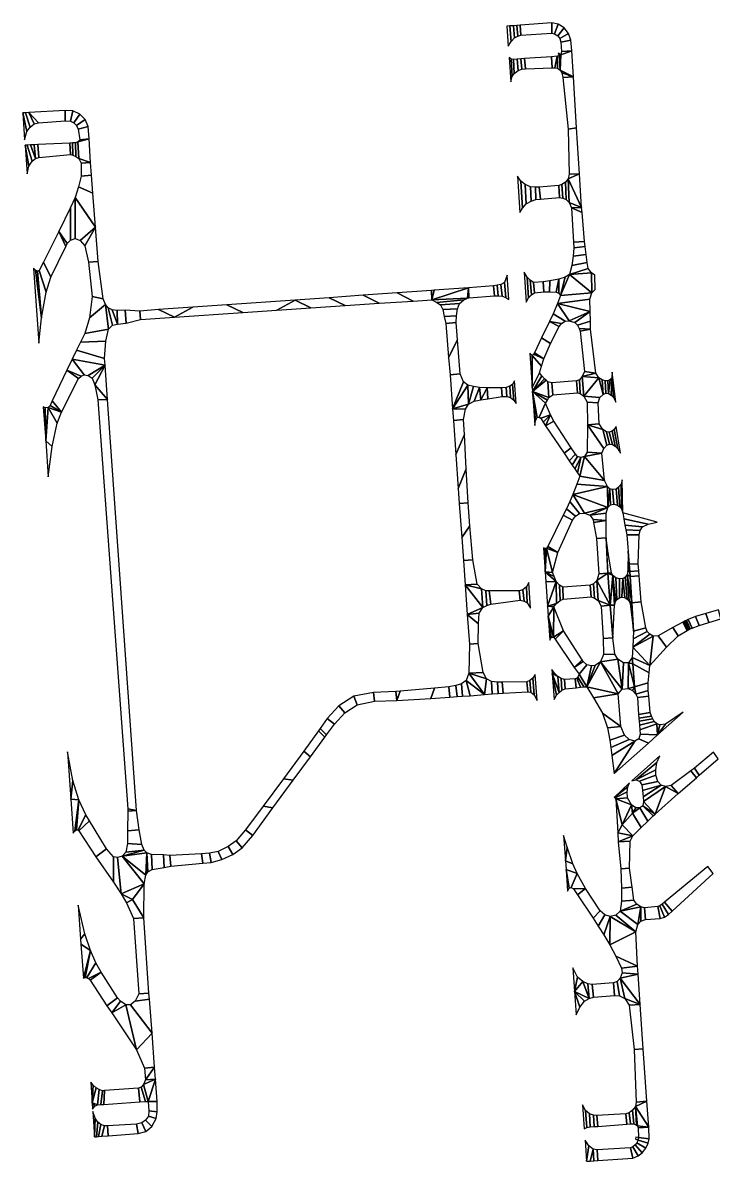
# Model space of a CAD drawing. Extents: x -9242 to 1728, y -9010 to 978.
# Drawn here: x -9242 to -3182, y -9010 to 978 of the extents above; entities that cross this region are included whole.
import ezdxf

# ---------------------------------------------------------------- set-up
doc = ezdxf.new("R2010")
doc.units = 0

msp = doc.modelspace()

# ---------------------------------------------------------------- linework, layer by layer
at = {"layer": 'mg_to_dxf', "color": 250}
for points in [[(-4967.75, 949.84), (-4992.91, 948.83), (-4980.5, 771.84), (-4956, 813.84)], [(-4935, 951.84), (-4967.75, 949.84), (-4956, 813.84), (-4927.38, 846.84)], [(-4905, 953.84), (-4935, 951.84), (-4927.38, 846.84), (-4897.63, 860.84)], [(-4897.63, 860.84), (-4871.63, 867.84), (-4876.63, 955.84), (-4905, 953.84)], [(-4876.63, 955.84), (-4871.63, 867.84), (-4598.75, 886.84), (-4597.75, 977.84)], [(-4542.5, 964.84), (-4597.75, 977.84), (-4598.75, 886.84), (-4573.75, 881.84)], [(-4573.75, 881.84), (-4546, 861.84), (-4490.5, 932.84), (-4542.5, 964.84)], [(-4451.5, 883.84), (-4490.5, 932.84), (-4546, 861.84), (-4529.13, 838.84)], [(-4529.13, 838.84), (-4518.88, 808.84), (-4432.38, 825.84), (-4451.5, 883.84)], [(-4423.63, 732.84), (-4432.38, 825.84), (-4518.88, 808.84), (-4514.13, 726.84)], [(-4532.88, 686.84), (-4519.25, 697.84), (-4542.88, 710.84)], [(-4423.63, 732.84), (-4519.25, 697.84), (-4526.13, 562.84), (-4409, 503.84)], [(-4423.63, 732.84), (-4514.13, 726.84), (-4519.25, 697.84)], [(-4947.63, 506.84), (-4956, 658.84), (-4973.63, 673.84), (-4958.5, 458.84)], [(-4929.63, 531.84), (-4935.63, 656.84), (-4956, 658.84), (-4947.63, 506.84)], [(-4894.25, 558.84), (-4901.63, 658.84), (-4935.63, 656.84), (-4929.63, 531.84)], [(-4901.63, 658.84), (-4894.25, 558.84), (-4862.75, 569.84), (-4870.63, 660.84)], [(-4870.63, 660.84), (-4862.75, 569.84), (-4830.38, 573.84), (-4837.25, 663.84)], [(-4830.38, 573.84), (-4594.5, 583.84), (-4600.88, 679.84), (-4837.25, 663.84)], [(-4552.25, 684.84), (-4600.88, 679.84), (-4594.5, 583.84), (-4572.38, 583.84)], [(-4572.38, 583.84), (-4549, 579.84), (-4552.25, 684.84)], [(-4549, 579.84), (-4526.13, 562.84), (-4532.88, 686.84), (-4552.25, 684.84)], [(-4519.25, 697.84), (-4532.88, 686.84), (-4526.13, 562.84)], [(-4511.5, 539.84), (-4409, 503.84), (-4526.13, 562.84)], [(-4502.25, 497.84), (-4409, 503.84), (-4511.5, 539.84)], [(-4409, 503.84), (-4502.25, 497.84), (-4456.5, 45.84), (-4381.75, 55.84)], [(-9187.92, 190.98), (-9105.2, 98.95), (-8869.54, 116.76), (-8869.59, 207.92)], [(-8869.59, 207.92), (-8869.54, 116.76), (-8824.29, 114.77), (-8802.41, 203.82)], [(-8824.29, 114.77), (-8794.17, 100.79), (-8741.59, 175.76), (-8802.41, 203.82)], [(-9176.84, 61.91), (-9218.05, 188.95), (-9241.93, 187.94), (-9206.35, 23.88)], [(-9206.35, 23.88), (-9241.93, 187.94), (-9225.37, -50.17)], [(-9141.95, 89.94), (-9187.92, 190.98), (-9218.05, 188.95), (-9176.84, 61.91)], [(-9187.92, 190.98), (-9141.95, 89.94), (-9105.2, 98.95)], [(-8694.22, 127.78), (-8741.59, 175.76), (-8794.17, 100.79), (-8769.68, 75.78)], [(-8769.68, 75.78), (-8755.94, 44.79), (-8667.1, 66.79), (-8694.22, 127.78)], [(-8755.94, 44.79), (-8741.64, -48.17), (-8660.3, -41.18), (-8667.1, 66.79)], [(-4445.88, -351.16), (-4354.75, -346.16), (-4381.75, 55.84), (-4456.5, 45.84)], [(-9160.35, -236.28), (-9203.63, -95.18), (-9222.12, -96.17), (-9187.92, -280.23)], [(-9222.12, -96.17), (-9204.53, -346.25), (-9187.92, -280.23)], [(-9203.63, -95.18), (-9160.35, -236.28), (-9130.77, -213.34), (-9174.27, -94.22)], [(-9174.27, -94.22), (-9130.77, -213.34), (-9142.79, -92.25)], [(-9142.79, -92.25), (-9130.77, -213.34), (-9101.67, -205.37), (-9109.54, -91.26)], [(-8823.77, -178.12), (-8829.35, -77.16), (-9109.54, -91.26), (-9101.67, -205.37)], [(-8805.72, -76.15), (-8829.35, -77.16), (-8823.77, -178.12), (-8802.65, -183.13)], [(-8777.73, -76.15), (-8805.72, -76.15), (-8802.65, -183.13), (-8776.02, -194.13)], [(-8776.02, -194.13), (-8751.24, -214.09), (-8757.12, -67.15), (-8777.73, -76.15)], [(-8751.24, -214.09), (-8646.78, -248.96), (-8660.3, -41.18), (-8757.12, -67.15)], [(-8741.64, -48.17), (-8757.12, -67.15), (-8660.3, -41.18)], [(-8751.24, -214.09), (-8728.05, -254.02), (-8646.78, -248.96)], [(-8728.05, -254.02), (-8727.89, -367.01), (-8638.27, -360.05), (-8646.78, -248.96)], [(-8626.27, -517.11), (-8638.27, -360.05), (-8727.89, -367.01), (-8751.34, -461.04)], [(-4870, -411.16), (-4900.5, -369.16), (-4878.13, -688.16), (-4856.38, -648.16)], [(-4456.5, -392.16), (-4479.13, -419.16), (-4471.63, -572.16), (-4445.63, -598.16)], [(-4456.5, -392.16), (-4456.5, -392.16), (-4336.75, -642.16), (-4354.75, -346.16)], [(-4445.88, -351.16), (-4456.5, -392.16), (-4354.75, -346.16)], [(-4445.63, -598.16), (-4445.63, -598.16), (-4336.75, -642.16), (-4456.5, -392.16)], [(-8626.27, -517.11), (-8751.34, -461.04), (-8783.02, -555.08), (-8603.26, -816.2)], [(-4856.38, -648.16), (-4824.5, -611.16), (-4832.5, -440.16), (-4870, -411.16)], [(-4832.5, -440.16), (-4824.5, -611.16), (-4780.13, -586.16), (-4784.88, -461.16)], [(-4784.88, -461.16), (-4780.13, -586.16), (-4737.75, -573.16), (-4742.13, -465.16)], [(-4709.75, -464.16), (-4742.13, -465.16), (-4737.75, -573.16), (-4699.25, -569.16)], [(-4699.25, -569.16), (-4532.13, -556.16), (-4536.75, -449.16), (-4709.75, -464.16)], [(-4509.25, -440.16), (-4536.75, -449.16), (-4532.13, -556.16), (-4500.88, -561.16)], [(-4479.13, -419.16), (-4509.25, -440.16), (-4500.88, -561.16), (-4471.63, -572.16)], [(-8783.02, -555.08), (-8823.23, -644.16), (-8823.72, -928.15), (-8783.41, -916.18)], [(-8737.72, -931.2), (-8603.26, -816.2), (-8783.02, -555.08), (-8783.41, -916.18)], [(-4445.63, -598.16), (-4445.63, -598.16), (-4426.63, -647.16), (-4336.75, -642.16)], [(-8823.23, -644.16), (-8926.67, -852.08), (-8850.9, -959.12), (-8823.72, -928.15)], [(-4336.75, -642.16), (-4426.63, -647.16), (-4332.88, -686.16)], [(-4332.88, -686.16), (-4426.63, -647.16), (-4407.72, -946.16), (-4310.38, -941.16)], [(-8864.09, -986.12), (-8926.67, -852.08), (-9059.21, -1121.23), (-8995.87, -1255.2)], [(-8926.67, -852.08), (-8864.09, -986.12), (-8850.9, -959.12)], [(-8737.72, -931.2), (-8697.4, -979.21), (-8603.26, -816.2)], [(-8697.4, -979.21), (-8666.41, -1121.16), (-8580.15, -1115.17), (-8603.26, -816.2)], [(-4297.13, -1056.16), (-4306.5, -985.16), (-4404.5, -997.16), (-4411.25, -1069.16)], [(-4404.5, -997.16), (-4306.5, -985.16), (-4310.38, -941.16), (-4407.72, -946.16)], [(-4297.13, -1056.16), (-4411.25, -1069.16), (-4424.13, -1152.16), (-4288, -1124.16)], [(-9130.35, -1193.2), (-9146.25, -1175.2), (-9100.23, -1833.1), (-9077.32, -1610.01)], [(-9130.35, -1193.2), (-9077.32, -1610.01), (-9112.62, -1201.2)], [(-9077.32, -1610.01), (-9036.08, -1386.13), (-9096.53, -1196.21), (-9112.62, -1201.2)], [(-9036.08, -1386.13), (-8995.87, -1255.2), (-9059.21, -1121.23), (-9096.53, -1196.21)], [(-8632.56, -1423.13), (-8536.94, -1445.18), (-8580.15, -1115.17), (-8666.41, -1121.16)], [(-4280.88, -1177.16), (-4288, -1124.16), (-4424.13, -1152.16), (-4443.38, -1231.16)], [(-4443.38, -1231.16), (-4250.63, -1217.16), (-4280.88, -1177.16)], [(-5013.77, -1300.2), (-5001, -1431.17), (-4975, -1450.16), (-4990, -1236.17)], [(-4823, -1473.16), (-4803.12, -1436.16), (-4813.87, -1254.16), (-4841.5, -1209.16)], [(-4787.5, -1280.17), (-4813.87, -1254.16), (-4803.12, -1436.16), (-4778.25, -1410.17)], [(-4778.25, -1410.17), (-4751.99, -1390.17), (-4759.24, -1300.17), (-4787.5, -1280.17)], [(-4669.74, -1382.17), (-4674.99, -1294.17), (-4759.24, -1300.17), (-4751.99, -1390.17)], [(-4620.36, -1383.17), (-4614.74, -1285.18), (-4674.99, -1294.17), (-4669.74, -1382.17)], [(-4560.12, -1385.17), (-4536.61, -1272.17), (-4614.74, -1285.18), (-4620.36, -1383.17)], [(-4535.88, -1394.16), (-4536.61, -1272.17), (-4560.12, -1385.17)], [(-4480.75, -1255.16), (-4536.61, -1272.17), (-4535.88, -1394.16), (-4521.5, -1415.66)], [(-4521.5, -1415.66), (-4521.5, -1415.66), (-4443.38, -1231.16), (-4480.75, -1255.16)], [(-4247.5, -1391.16), (-4247.5, -1391.16), (-4443.38, -1231.16), (-4521.5, -1415.66)], [(-4247.5, -1391.16), (-4247.5, -1391.16), (-4250.63, -1217.16), (-4443.38, -1231.16)], [(-4250.63, -1217.16), (-4247.5, -1391.16), (-4218.25, -1363.16), (-4221.88, -1235.16)], [(-5954.56, -1391.8), (-6253.87, -1412.12), (-6113.76, -1483.2), (-5814.57, -1463.23)], [(-5814.57, -1463.23), (-5650.8, -1452.1), (-5655.71, -1370.4), (-5954.56, -1391.8)], [(-5655.71, -1370.4), (-5650.8, -1452.1), (-5629.85, -1368.42)], [(-5650.8, -1452.1), (-5650.8, -1452.1), (-5330.61, -1346.25), (-5629.85, -1368.42)], [(-5338.88, -1439.18), (-5338.88, -1439.18), (-5330.61, -1346.25), (-5650.8, -1452.1)], [(-5338.88, -1439.18), (-5338.88, -1439.18), (-5326.26, -1435.18), (-5330.61, -1346.25)], [(-5102.27, -1419.17), (-5109.89, -1329.18), (-5330.61, -1346.25), (-5326.26, -1435.18)], [(-5102.27, -1419.17), (-5068.25, -1419.17), (-5079.14, -1324.19), (-5109.89, -1329.18)], [(-5068.25, -1419.17), (-5034.01, -1422.17), (-5046.02, -1318.2), (-5079.14, -1324.19)], [(-5046.02, -1318.2), (-5034.01, -1422.17), (-5001, -1431.17), (-5013.77, -1300.2)], [(-4265.13, -1446.16), (-4247.5, -1391.16), (-4521.5, -1415.66), (-4547.75, -1486.16)], [(-8656.05, -1612.11), (-8697.54, -1748.25), (-8490.37, -1710.28), (-8516.79, -1493.19)], [(-8516.79, -1493.19), (-8536.94, -1445.18), (-8632.56, -1423.13), (-8656.05, -1612.11)], [(-8493.18, -1524.21), (-8516.79, -1493.19), (-8490.37, -1710.28), (-8454.28, -1676.22)], [(-7310.48, -1563.88), (-7450.28, -1497.17), (-7749.41, -1518.31), (-7909.15, -1605.19)], [(-7450.28, -1497.17), (-7310.48, -1563.88), (-7011.53, -1544.04), (-6852.1, -1455.15)], [(-7011.53, -1544.04), (-6712.27, -1524.16), (-6852.1, -1455.15)], [(-6553.06, -1434.12), (-6852.1, -1455.15), (-6712.27, -1524.16), (-6413.14, -1504.03)], [(-6413.14, -1504.03), (-6113.76, -1483.2), (-6253.87, -1412.12), (-6553.06, -1434.12)], [(-5650.8, -1452.1), (-5607.07, -1477.06), (-5369.87, -1454.19), (-5338.88, -1439.18)], [(-5408.49, -1486.18), (-5369.87, -1454.19), (-5607.07, -1477.06), (-5575.85, -1497)], [(-5575.85, -1497), (-5554.99, -1539.05), (-5425.47, -1532.16), (-5408.49, -1486.18)], [(-4547.75, -1486.16), (-4585.63, -1576.16), (-4481.5, -1640.16), (-4446, -1636.16)], [(-4547.75, -1486.16), (-4547.75, -1486.16), (-4262.13, -1554.16), (-4265.13, -1446.16)], [(-4446, -1636.16), (-4446, -1636.16), (-4262.13, -1554.16), (-4547.75, -1486.16)], [(-8457.6, -1540.25), (-8493.18, -1524.21), (-8454.28, -1676.22), (-8411.85, -1666.33)], [(-8414.71, -1545.32), (-8457.6, -1540.25), (-8411.85, -1666.33)], [(-8411.85, -1666.33), (-8335.52, -1656.4), (-8342.77, -1544.51), (-8414.71, -1545.32)], [(-8213.12, -1551.14), (-8342.77, -1544.51), (-8335.52, -1656.4), (-8208.21, -1625.05)], [(-8049.31, -1539.02), (-8213.12, -1551.14), (-8208.21, -1625.05), (-7909.15, -1605.19)], [(-7749.41, -1518.31), (-8049.31, -1539.02), (-7909.15, -1605.19)], [(-5435.97, -1593.2), (-5425.47, -1532.16), (-5554.99, -1539.05), (-5541.96, -1598.15)], [(-5528.29, -1661.16), (-5438.6, -1653.19), (-5435.97, -1593.2), (-5541.96, -1598.15)], [(-4514.63, -1659.16), (-4481.5, -1640.16), (-4585.63, -1576.16), (-4618.63, -1643.16)], [(-4446, -1636.16), (-4446, -1636.16), (-4396.5, -1651.16), (-4262.13, -1554.16)], [(-4260.13, -1639.16), (-4262.13, -1554.16), (-4396.5, -1651.16), (-4372.25, -1675.16)], [(-5528.29, -1661.16), (-5504.25, -1960.17), (-5426.47, -1804.2), (-5438.6, -1653.19)], [(-4688.5, -1786.16), (-4611.5, -1835.16), (-4535.25, -1687.16), (-4618.63, -1643.16)], [(-4514.63, -1659.16), (-4618.63, -1643.16), (-4535.25, -1687.16)], [(-4372.25, -1675.16), (-4357.5, -1703.16), (-4258.25, -1709.16), (-4260.13, -1639.16)], [(-8512.06, -1814.28), (-8490.37, -1710.28), (-8697.54, -1748.25), (-8735.33, -1825.34)], [(-4688.5, -1786.16), (-4751.88, -1919.16), (-4668.38, -1970.16), (-4611.5, -1835.16)], [(-4350.5, -1727.16), (-4258.25, -1709.16), (-4357.5, -1703.16)], [(-4258.25, -1709.16), (-4350.5, -1727.16), (-4310.75, -2081.16), (-4212.75, -2097.16)], [(-8520.05, -2027.04), (-8524.08, -1969.06), (-8769.92, -1895.37), (-8808.51, -1973.35)], [(-8735.33, -1825.34), (-8769.92, -1895.37), (-8524.08, -1969.06), (-8512.06, -1814.28)], [(-5504.25, -1960.17), (-5492.12, -2110.16), (-5402.37, -2103.18), (-5426.47, -1804.2)], [(-8808.51, -1973.35), (-8856.34, -2069.29), (-8728.24, -2123.1), (-8702.13, -2112.08)], [(-8702.13, -2112.08), (-8667.53, -2116.07), (-8520.05, -2027.04), (-8808.51, -1973.35)], [(-4770.88, -1941.16), (-4791.5, -1922.16), (-4770.48, -2221.16)], [(-4668.38, -1970.16), (-4758, -1930.16), (-4770.88, -1941.16), (-4690.13, -2035.16)], [(-4770.48, -2221.16), (-4706.63, -2093.16), (-4690.13, -2035.16), (-4770.88, -1941.16)], [(-4751.88, -1919.16), (-4758, -1930.16), (-4668.38, -1970.16)], [(-8856.34, -2069.29), (-8984.01, -2340.19), (-8900.54, -2437.03), (-8754.1, -2142.11)], [(-8754.1, -2142.11), (-8728.24, -2123.1), (-8856.34, -2069.29)], [(-8520.05, -2027.04), (-8667.53, -2116.07), (-8633.28, -2141.06)], [(-8633.28, -2141.06), (-8609.81, -2200.08), (-8520.05, -2027.04)], [(-8609.81, -2200.08), (-8499.2, -2326.11), (-8520.05, -2027.04)], [(-4685.38, -2119.16), (-4706.63, -2093.16), (-4770.48, -2221.16), (-4767.9, -2258.16)], [(-4310.75, -2081.16), (-4331.88, -2125.16), (-4212.75, -2097.16)], [(-4212.75, -2097.16), (-4331.88, -2125.16), (-4184.63, -2136.16)], [(-4072.63, -2137.16), (-4056.13, -2309.16), (-4036.88, -2351.16), (-4069.38, -2087.16)], [(-5372.62, -2171.16), (-5402.37, -2103.18), (-5492.12, -2110.16), (-5470.12, -2409.17)], [(-5336.99, -2202.14), (-5336.99, -2202.14), (-5372.62, -2171.16), (-5470.12, -2409.17)], [(-4961.63, -2311.16), (-4933.13, -2334.16), (-4942.38, -2195.16), (-4966.63, -2211.16)], [(-4942.38, -2195.16), (-4933.13, -2334.16), (-4911, -2362.16), (-4925, -2163.16)], [(-4663, -2147.16), (-4685.38, -2119.16), (-4767.9, -2258.16)], [(-4648.25, -2158.16), (-4663, -2147.16), (-4767.9, -2258.16)], [(-4767.9, -2258.16), (-4623.5, -2311.16), (-4632.38, -2171.16), (-4648.25, -2158.16)], [(-4589.13, -2286.16), (-4598, -2180.16), (-4632.38, -2171.16), (-4623.5, -2311.16)], [(-4589.13, -2286.16), (-4374.5, -2268.16), (-4381.63, -2164.16), (-4598, -2180.16)], [(-4374.5, -2268.16), (-4349.13, -2275.16), (-4356.75, -2154.16), (-4381.63, -2164.16)], [(-4318.63, -2299.16), (-4331.88, -2125.16), (-4356.75, -2154.16), (-4349.13, -2275.16)], [(-4331.88, -2125.16), (-4318.63, -2299.16), (-4184.63, -2136.16)], [(-4175.75, -2310.16), (-4149.25, -2283.16), (-4184.63, -2136.16), (-4318.63, -2299.16)], [(-4155.25, -2156.16), (-4184.63, -2136.16), (-4149.25, -2283.16)], [(-4149.25, -2283.16), (-4124.5, -2271.16), (-4131.38, -2163.16), (-4155.25, -2156.16)], [(-4107.38, -2162.16), (-4131.38, -2163.16), (-4124.5, -2271.16), (-4100.63, -2275.16)], [(-4100.63, -2275.16), (-4086.88, -2153.16), (-4107.38, -2162.16)], [(-4086.88, -2153.16), (-4100.63, -2275.16), (-4077.13, -2288.16), (-4072.63, -2137.16)], [(-4077.13, -2288.16), (-4056.13, -2309.16), (-4072.63, -2137.16)], [(-8609.81, -2200.08), (-8581.86, -2329.11), (-8499.2, -2326.11)], [(-5336.99, -2202.14), (-5336.99, -2202.14), (-5470.12, -2409.17), (-5329.26, -2368.12)], [(-5329.26, -2368.12), (-5287.12, -2214.14), (-5336.99, -2202.14)], [(-5329.26, -2368.12), (-5280.63, -2342.13), (-5232.13, -2221.14), (-5287.12, -2214.14)], [(-5232.13, -2221.14), (-5280.63, -2342.13), (-5221.5, -2330.14)], [(-5221.5, -2330.14), (-5166.88, -2225.15), (-5232.13, -2221.14)], [(-5166.88, -2225.15), (-5221.5, -2330.14), (-5159.88, -2320.15)], [(-5166.88, -2225.15), (-5159.88, -2320.15), (-5035.25, -2301.16), (-5039.38, -2224.16)], [(-5035.25, -2301.16), (-4994, -2301.16), (-4999.75, -2221.16), (-5039.38, -2224.16)], [(-4999.75, -2221.16), (-4994, -2301.16), (-4961.63, -2311.16), (-4966.63, -2211.16)], [(-4728.5, -2484.16), (-4710.13, -2481.16), (-4654.13, -2359.16), (-4767.9, -2258.16)], [(-4767.9, -2258.16), (-4747, -2556.16), (-4741.25, -2510.16)], [(-4767.9, -2258.16), (-4637.38, -2333.16), (-4623.5, -2311.16)], [(-4767.9, -2258.16), (-4654.13, -2359.16), (-4637.38, -2333.16)], [(-4741.25, -2510.16), (-4728.5, -2484.16), (-4767.9, -2258.16)], [(-9044.48, -2399.18), (-9061.45, -2392.2), (-9040.34, -2691.15)], [(-8900.54, -2437.03), (-9002.29, -2379.17), (-9020.4, -2398.17)], [(-9002.29, -2379.17), (-8900.54, -2437.03), (-8984.01, -2340.19)], [(-8499.2, -2326.11), (-8581.86, -2329.11), (-8321.05, -5918.19), (-8244.04, -5934.2)], [(-5329.26, -2368.12), (-5329.26, -2368.12), (-5470.12, -2409.17), (-5356.5, -2412.17)], [(-4609.5, -2463.16), (-4654.13, -2359.16), (-4710.13, -2481.16), (-4693.75, -2492.16)], [(-4192.75, -2356.16), (-4175.75, -2310.16), (-4318.63, -2299.16), (-4288.88, -2350.16)], [(-4288.88, -2350.16), (-4284, -2548.16), (-4183, -2541.16), (-4192.75, -2356.16)], [(-9040.34, -2691.15), (-9020.4, -2398.17), (-9044.48, -2399.18)], [(-9020.4, -2398.17), (-9040.34, -2691.15), (-8984.62, -2740.16), (-8938.58, -2535.04)], [(-8938.58, -2535.04), (-8900.54, -2437.03), (-9020.4, -2398.17)], [(-5372.88, -2503.17), (-5356.5, -2412.17), (-5470.12, -2409.17), (-5462.75, -2510.16)], [(-4693.75, -2492.16), (-4693.75, -2492.16), (-4674, -2527.16), (-4609.5, -2463.16)], [(-4609.5, -2463.16), (-4609.5, -2463.16), (-4674, -2527.16), (-4654.5, -2558.16)], [(-4609.5, -2463.16), (-4609.5, -2463.16), (-4654.5, -2558.16), (-4580, -2516.16)], [(-5372.88, -2503.17), (-5462.75, -2510.16), (-5441.5, -2809.16), (-5365.9, -2634.13)], [(-4489.63, -2797.16), (-4428.63, -2752.16), (-4580, -2516.16), (-4654.5, -2558.16)], [(-4284, -2548.16), (-4289, -2788.16), (-4158.25, -2799.16), (-4143, -2757.16)], [(-4150, -2589.16), (-4183, -2541.16), (-4284, -2548.16)], [(-4150, -2589.16), (-4284, -2548.16), (-4143, -2757.16), (-4116.13, -2729.16)], [(-4116.13, -2729.16), (-4091.75, -2719.16), (-4118.5, -2610.16), (-4150, -2589.16)], [(-4051.5, -2591.16), (-4069.5, -2605.16), (-4041.38, -2737.16), (-4020.13, -2759.16)], [(-4034, -2565.16), (-4051.5, -2591.16), (-4020.13, -2759.16), (-3997.13, -2797.16)], [(-8984.62, -2740.16), (-9040.34, -2691.15), (-9018.25, -3005.14)], [(-5365.9, -2634.13), (-5441.5, -2809.16), (-5420.22, -3108.16), (-5349.78, -2934.16)], [(-4091.75, -2719.16), (-4065, -2723.16), (-4094.25, -2615.16), (-4118.5, -2610.16)], [(-4065, -2723.16), (-4041.38, -2737.16), (-4069.5, -2605.16), (-4094.25, -2615.16)], [(-4428.63, -2752.16), (-4489.63, -2797.16), (-4445.88, -2864.16), (-4391.13, -2806.16)], [(-4158.25, -2799.16), (-4158.25, -2799.16), (-4289, -2788.16), (-4311.75, -2826.16)], [(-4418.75, -2902.16), (-4372.25, -2827.16), (-4391.13, -2806.16), (-4445.88, -2864.16)], [(-4418.75, -2902.16), (-4396.88, -2936.16), (-4343, -2837.16), (-4372.25, -2827.16)], [(-4396.88, -2936.16), (-4373.13, -2970.16), (-4343, -2837.16)], [(-4311.75, -2826.16), (-4343, -2837.16), (-4373.13, -2970.16), (-4352.13, -3001.16)], [(-4135.25, -3037.16), (-4135.25, -3037.16), (-4311.75, -2826.16), (-4352.13, -3001.16)], [(-4158.25, -2799.16), (-4158.25, -2799.16), (-4311.75, -2826.16), (-4135.25, -3037.16)], [(-5420.22, -3108.16), (-5410.95, -3239.16), (-5333.76, -3233.17), (-5349.78, -2934.16)], [(-4415.25, -3162.16), (-4415.25, -3162.16), (-4110.88, -3091.16), (-4378.25, -3070.16)], [(-4415.25, -3162.16), (-4415.25, -3162.16), (-4106.63, -3275.16), (-4110.88, -3091.16)], [(-4110.88, -3091.16), (-4135.25, -3037.16), (-4352.13, -3001.16), (-4378.25, -3070.16)], [(-4110.88, -3091.16), (-4110.88, -3091.16), (-4106.63, -3275.16), (-4088.63, -3110.16)], [(-4002.5, -3268.16), (-3986.5, -3285.16), (-3990.75, -3069.16), (-4013.38, -3097.16)], [(-3990.75, -3069.16), (-3986.5, -3285.16), (-3974.5, -3321.16), (-3982, -3033.16)], [(-4415.25, -3162.16), (-4441.38, -3222.16), (-4356.25, -3328.16), (-4311.88, -3324.16)], [(-4415.25, -3162.16), (-4415.25, -3162.16), (-4311.88, -3324.16), (-4106.63, -3275.16)], [(-4106.63, -3275.16), (-4106.63, -3275.16), (-4084.25, -3250.16), (-4088.63, -3110.16)], [(-4084.25, -3250.16), (-4053.5, -3245.16), (-4067, -3117.16), (-4088.63, -3110.16)], [(-4053.5, -3245.16), (-4023.38, -3255.16), (-4033.13, -3113.16), (-4067, -3117.16)], [(-4013.38, -3097.16), (-4033.13, -3113.16), (-4023.38, -3255.16), (-4002.5, -3268.16)], [(-5316.87, -3436.16), (-5333.76, -3233.17), (-5410.95, -3239.16), (-5389.46, -3538.16)], [(-4499.25, -3343.16), (-4418.25, -3385.16), (-4391, -3352.16), (-4470, -3286.16)], [(-4441.38, -3222.16), (-4470, -3286.16), (-4391, -3352.16), (-4356.25, -3328.16)], [(-4106.63, -3275.16), (-4106.63, -3275.16), (-4311.88, -3324.16), (-4265.38, -3342.16)], [(-4106.63, -3275.16), (-4106.63, -3275.16), (-4265.38, -3342.16), (-4122.38, -3323.16)], [(-4634.63, -3618.16), (-4546.75, -3668.16), (-4418.25, -3385.16), (-4499.25, -3343.16)], [(-4121.5, -3390.16), (-4122.38, -3323.16), (-4265.38, -3342.16), (-4236.38, -3379.16)], [(-4236.38, -3379.16), (-4231.88, -3405.16), (-4121.5, -3390.16)], [(-4231.88, -3405.16), (-4207.5, -3547.16), (-4121, -3540.16), (-4121.5, -3390.16)], [(-3751.5, -3420.16), (-3673.63, -3403.16), (-3974.5, -3321.16), (-3967.38, -3374.16)], [(-3967.38, -3374.16), (-3956.75, -3429.16), (-3803, -3444.16), (-3751.5, -3420.16)], [(-5389.46, -3538.16), (-5375.04, -3740.18), (-5292.08, -3735.15), (-5316.87, -3436.16)], [(-3956.75, -3429.16), (-3949.13, -3470.16), (-3824.5, -3476.16), (-3803, -3444.16)], [(-3949.13, -3470.16), (-3941.13, -3514.16), (-3831.38, -3515.16), (-3824.5, -3476.16)], [(-4121, -3540.16), (-4207.5, -3547.16), (-4184.75, -3857.16), (-4107.5, -3850.16)], [(-4105.23, -3676.02), (-4121, -3540.16), (-4114.25, -3695.16)], [(-3918.88, -3773.16), (-3840.25, -3770.16), (-3831.38, -3515.16), (-3941.13, -3514.16)], [(-4660, -3635.16), (-4671.75, -3629.16), (-4656.98, -3840.16)], [(-4656.98, -3840.16), (-4656.98, -3840.16), (-4643.88, -3632.16), (-4660, -3635.16)], [(-4593.88, -3845.16), (-4593.88, -3845.16), (-4643.88, -3632.16), (-4656.98, -3840.16)], [(-4643.88, -3632.16), (-4546.75, -3668.16), (-4634.63, -3618.16)], [(-4593.88, -3845.16), (-4593.88, -3845.16), (-4546.75, -3668.16), (-4643.88, -3632.16)], [(-4114.25, -3695.16), (-4107.5, -3850.16), (-4074.38, -3846.95), (-4105.23, -3676.02)], [(-3918.88, -3773.16), (-3928.74, -3658.33), (-3930.43, -3836.1)], [(-5252.63, -3946.16), (-5292.08, -3735.15), (-5375.04, -3740.18), (-5359.72, -3952.14)], [(-3914.63, -3836.16), (-3918.88, -3773.16), (-3930.43, -3836.1)], [(-3918.88, -3773.16), (-3914.63, -3836.16), (-3835.75, -3830.16), (-3840.25, -3770.16)], [(-4656.98, -3840.16), (-4561.25, -3924.16), (-4577.88, -3881.16)], [(-4577.88, -3881.16), (-4593.88, -3845.16), (-4656.98, -3840.16)], [(-4561.25, -3924.16), (-4656.98, -3840.16), (-4650.82, -3928.17)], [(-4202.25, -3914.16), (-4202.25, -3914.16), (-4107.5, -3850.16), (-4184.75, -3857.16)], [(-4202.25, -3914.16), (-4202.25, -3914.16), (-4087.25, -4132.16), (-4107.5, -3850.16)], [(-4107.5, -3850.16), (-4107.5, -3850.16), (-4061.69, -3870.76), (-4074.38, -3846.95)], [(-4087.25, -4132.16), (-4087.25, -4132.16), (-4061.69, -3870.76), (-4107.5, -3850.16)], [(-4048.46, -4132.01), (-4048.46, -4132.01), (-4061.69, -3870.76), (-4087.25, -4132.16)], [(-4037.01, -3890.71), (-4061.69, -3870.76), (-4040.74, -4100.47), (-4026.57, -4081.15)], [(-4048.46, -4132.01), (-4048.46, -4132.01), (-4040.74, -4100.47), (-4061.69, -3870.76)], [(-4004.46, -3901.73), (-4037.01, -3890.71), (-4026.57, -4081.15), (-4005.97, -4066.35)], [(-3958.33, -4065.7), (-3936.44, -4078.58), (-3953.53, -3885.98), (-3974.01, -3898.58)], [(-3936.44, -4078.58), (-3919.06, -4096.61), (-3937.78, -3863.93), (-3953.53, -3885.98)], [(-3911.75, -3879.16), (-3914.63, -3836.16), (-3930.43, -3836.1), (-3937.78, -3863.93)], [(-3937.78, -3863.93), (-3937.78, -3863.93), (-3896.25, -4111.16), (-3911.75, -3879.16)], [(-3919.06, -4096.61), (-3919.06, -4096.61), (-3896.25, -4111.16), (-3937.78, -3863.93)], [(-3914.63, -3836.16), (-3911.75, -3879.16), (-3832.38, -3873.16), (-3835.75, -3830.16)], [(-3814.88, -4103.16), (-3832.38, -3873.16), (-3911.75, -3879.16), (-3896.25, -4111.16)], [(-5359.72, -3952.14), (-5359.72, -3952.14), (-5216.01, -3989.16), (-5252.63, -3946.16)], [(-5359.72, -3952.14), (-5359.72, -3952.14), (-5203.76, -4151.16), (-5216.01, -3989.16)], [(-5341.38, -4214.16), (-5341.38, -4214.16), (-5203.76, -4151.16), (-5359.72, -3952.14)], [(-5178.28, -4006.16), (-5216.01, -3989.16), (-5203.76, -4151.16), (-5168.63, -4134.16)], [(-4821.25, -3970.16), (-4852.63, -3998.16), (-4842, -4095.16), (-4814.25, -4112.16)], [(-4814.25, -4112.16), (-4785, -4159.16), (-4800.75, -3934.16), (-4821.25, -3970.16)], [(-4561.25, -3924.16), (-4561.25, -3924.16), (-4650.82, -3928.17), (-4635.93, -4139.16)], [(-4561.25, -3924.16), (-4561.25, -3924.16), (-4635.93, -4139.16), (-4557, -4116.16)], [(-4557, -4116.16), (-4525.75, -4092.16), (-4532.5, -3956.16), (-4561.25, -3924.16)], [(-4525.75, -4092.16), (-4497.63, -4079.16), (-4503, -3974.16), (-4532.5, -3956.16)], [(-4503, -3974.16), (-4497.63, -4079.16), (-4253.5, -4058.16), (-4261.13, -3955.16)], [(-4253.5, -4058.16), (-4223.38, -4070.16), (-4232.13, -3943.16), (-4261.13, -3955.16)], [(-4190.88, -4090.16), (-4202.25, -3914.16), (-4232.13, -3943.16), (-4223.38, -4070.16)], [(-4190.88, -4090.16), (-4190.88, -4090.16), (-4087.25, -4132.16), (-4202.25, -3914.16)], [(-3974.01, -3898.58), (-4004.46, -3901.73), (-4005.97, -4066.35), (-3982.8, -4061.2)], [(-3982.8, -4061.2), (-3958.33, -4065.7), (-3974.01, -3898.58)], [(-5168.63, -4134.16), (-5135.25, -4122.16), (-5147.39, -4006.16), (-5178.28, -4006.16)], [(-5135.25, -4122.16), (-4875.38, -4089.16), (-4886.25, -4007.16), (-5147.39, -4006.16)], [(-4852.63, -3998.16), (-4886.25, -4007.16), (-4875.38, -4089.16), (-4842, -4095.16)], [(-4190.88, -4090.16), (-4190.88, -4090.16), (-4164.38, -4139.16), (-4087.25, -4132.16)], [(-5341.38, -4214.16), (-5341.38, -4214.16), (-5236.09, -4201.18), (-5203.76, -4151.16)], [(-4557, -4116.16), (-4557, -4116.16), (-4635.93, -4139.16), (-4563.38, -4124.16)], [(-4635.93, -4139.16), (-4582, -4147.16), (-4563.38, -4124.16)], [(-4582, -4147.16), (-4635.93, -4139.16), (-4629.82, -4227.17)], [(-4582, -4147.16), (-4582, -4147.16), (-4629.82, -4227.17), (-4583.88, -4412.16)], [(-4582, -4147.16), (-4582, -4147.16), (-4583.88, -4412.16), (-4495.13, -4358.16)], [(-4164.38, -4139.16), (-4148.13, -4423.16), (-4061.63, -4417.16), (-4087.25, -4132.16)], [(-4087.25, -4132.16), (-4061.63, -4417.16), (-4048.46, -4132.01)], [(-3919.06, -4096.61), (-3919.06, -4096.61), (-3911.24, -4117.75), (-3896.25, -4111.16)], [(-3911.24, -4117.75), (-3881.63, -4359.16), (-3896.25, -4111.16)], [(-3773.88, -4330.16), (-3814.88, -4103.16), (-3896.25, -4111.16), (-3881.63, -4359.16)], [(-3114.38, -4251.16), (-3134.25, -4171.16), (-3246.88, -4205.16), (-3221.5, -4283.16)], [(-5241.63, -4295.2), (-5236.09, -4201.18), (-5341.38, -4214.16)], [(-5341.38, -4214.16), (-5321.69, -4474.21), (-5245.03, -4467.17), (-5241.63, -4295.2)], [(-4583.88, -4412.16), (-4583.88, -4412.16), (-4629.82, -4227.17), (-4604.38, -4413.16)], [(-4629.82, -4227.17), (-4615, -4438.16), (-4607.5, -4420.16)], [(-4607.5, -4420.16), (-4604.38, -4413.16), (-4629.82, -4227.17)], [(-3488.38, -4401.16), (-3409.69, -4354.28), (-3450, -4281.16), (-3537.5, -4326.16)], [(-3436.75, -4274.16), (-3450, -4281.16), (-3409.69, -4354.28), (-3399.13, -4348.16)], [(-3427, -4269.16), (-3436.75, -4274.16), (-3399.13, -4348.16), (-3390.63, -4343.16)], [(-3417.38, -4265.16), (-3427, -4269.16), (-3390.63, -4343.16), (-3383.25, -4340.16)], [(-3383.25, -4340.16), (-3368, -4334.16), (-3400.85, -4258.22), (-3417.38, -4265.16)], [(-3306.75, -4309.16), (-3336.5, -4231.16), (-3400.85, -4258.22), (-3368, -4334.16)], [(-3306.75, -4309.16), (-3221.5, -4283.16), (-3246.88, -4205.16), (-3336.5, -4231.16)], [(-4495.13, -4358.16), (-4583.88, -4412.16), (-4569.5, -4429.16)], [(-4569.5, -4429.16), (-4401.75, -4677.16), (-4331.83, -4610), (-4495.13, -4358.16)], [(-3737.13, -4387.16), (-3761.63, -4363.16), (-3884.13, -4428.16), (-3887.25, -4499.16)], [(-3708.13, -4403.16), (-3708.13, -4403.16), (-3737.13, -4387.16), (-3887.25, -4499.16)], [(-3881.63, -4359.16), (-3884.13, -4428.16), (-3761.63, -4363.16), (-3773.88, -4330.16)], [(-3488.38, -4401.16), (-3537.5, -4326.16), (-3665.75, -4402.16), (-3593.25, -4500.16)], [(-5327.09, -4727.17), (-5202.54, -4722.19), (-5245.03, -4467.17), (-5321.69, -4474.21)], [(-4046.13, -4560.16), (-4061.63, -4417.16), (-4148.13, -4423.16), (-4146.13, -4564.16)], [(-3708.13, -4403.16), (-3708.13, -4403.16), (-3887.25, -4499.16), (-3739.38, -4661.16)], [(-3739.38, -4661.16), (-3593.25, -4500.16), (-3665.75, -4402.16), (-3708.13, -4403.16)], [(-4017.88, -4606.16), (-4046.13, -4560.16), (-4146.13, -4564.16), (-4171.13, -4630.16)], [(-3926.13, -4637.16), (-3887.5, -4645.16), (-3894, -4592.16)], [(-3739.38, -4661.16), (-3739.38, -4661.16), (-3887.25, -4499.16), (-3894, -4592.16)], [(-3739.38, -4661.16), (-3894, -4592.16), (-3887.5, -4645.16), (-3745.25, -4725.16)], [(-4322, -4625.16), (-4331.83, -4610), (-4401.75, -4677.16)], [(-4290.25, -4655.16), (-4322, -4625.16), (-4401.75, -4677.16), (-4359, -4736.16)], [(-4250.63, -4664.16), (-4290.25, -4655.16), (-4359, -4736.16), (-4291.38, -4847.16)], [(-4171.13, -4630.16), (-4171.13, -4630.16), (-4291.38, -4847.16), (-4016.63, -4909.16)], [(-4171.13, -4630.16), (-4171.13, -4630.16), (-4218.88, -4661.16), (-4291.38, -4847.16)], [(-4291.38, -4847.16), (-4218.88, -4661.16), (-4250.63, -4664.16)], [(-4171.13, -4630.16), (-4171.13, -4630.16), (-3980.5, -4869.16), (-4017.88, -4606.16)], [(-4171.13, -4630.16), (-4171.13, -4630.16), (-4016.63, -4909.16), (-3980.5, -4869.16)], [(-4017.88, -4606.16), (-4017.88, -4606.16), (-3980.5, -4869.16), (-3970.63, -4637.16)], [(-3929.88, -4864.16), (-3926.13, -4637.16), (-3970.63, -4637.16), (-3980.5, -4869.16)], [(-3926.13, -4637.16), (-3926.13, -4637.16), (-3929.88, -4864.16), (-3872.88, -4848.16)], [(-3887.5, -4645.16), (-3887.5, -4645.16), (-3926.13, -4637.16), (-3872.88, -4848.16)], [(-3745.25, -4725.16), (-3887.5, -4645.16), (-3872.88, -4848.16), (-3751.5, -4812.16)], [(-5381.98, -4930.09), (-5315.73, -4926.22), (-5351.12, -4791.14), (-5390.83, -4823.14)], [(-5189.82, -4914.17), (-5189.82, -4914.17), (-5327.09, -4727.17), (-5351.12, -4791.14)], [(-5189.82, -4914.17), (-5189.82, -4914.17), (-5351.12, -4791.14), (-5315.73, -4926.22)], [(-5172.07, -4777.22), (-5172.07, -4777.22), (-5202.54, -4722.19), (-5327.09, -4727.17)], [(-5172.07, -4777.22), (-5172.07, -4777.22), (-5327.09, -4727.17), (-5189.82, -4914.17)], [(-5189.82, -4914.17), (-5120.75, -4910.18), (-5127.8, -4802.21), (-5172.07, -4777.22)], [(-4783.14, -4895.16), (-4791.77, -4791.16), (-4817.44, -4805.16), (-4809.4, -4892.16)], [(-4766.01, -4772.16), (-4791.77, -4791.16), (-4783.14, -4895.16), (-4753.75, -4917.16)], [(-4753.75, -4917.16), (-4728.25, -4967.16), (-4744.12, -4741.16), (-4766.01, -4772.16)], [(-4597, -4696.16), (-4594.5, -4730.16), (-4573.38, -4732.16)], [(-4533.63, -4897.16), (-4533.63, -4897.16), (-4594.5, -4730.16), (-4557.13, -4921.16)], [(-4545.88, -4757.16), (-4545.88, -4757.16), (-4594.5, -4730.16), (-4533.63, -4897.16)], [(-4545.88, -4757.16), (-4545.88, -4757.16), (-4573.38, -4732.16), (-4594.5, -4730.16)], [(-4557.13, -4921.16), (-4594.5, -4730.16), (-4578.5, -4958.16)], [(-4515.13, -4775.16), (-4545.88, -4757.16), (-4533.63, -4897.16), (-4509.25, -4878.16)], [(-4487.25, -4785.16), (-4515.13, -4775.16), (-4509.25, -4878.16), (-4480.63, -4867.16)], [(-4394.63, -4777.16), (-4487.25, -4785.16), (-4480.63, -4867.16), (-4383.75, -4856.16)], [(-4383.75, -4856.16), (-4347.5, -4852.16), (-4378.75, -4773.16), (-4394.63, -4777.16)], [(-4318.5, -4848.16), (-4369.5, -4763.16), (-4378.75, -4773.16), (-4347.5, -4852.16)], [(-4369.5, -4763.16), (-4318.5, -4848.16), (-4291.38, -4847.16), (-4359, -4736.16)], [(-6154.17, -4975.13), (-5959.73, -4969.16), (-5968.96, -4889.18), (-6163.4, -4899.16)], [(-5959.73, -4969.16), (-5928.41, -4886.21), (-5968.96, -4889.18)], [(-5660.28, -4949.25), (-5629.21, -4861.29), (-5928.41, -4886.21), (-5959.73, -4969.16)], [(-5660.28, -4949.25), (-5493.56, -4938.13), (-5501.99, -4848.2), (-5629.21, -4861.29)], [(-5439.64, -4837.15), (-5501.99, -4848.2), (-5493.56, -4938.13), (-5430.48, -4934.05)], [(-5390.83, -4823.14), (-5439.64, -4837.15), (-5430.48, -4934.05), (-5381.98, -4930.09)], [(-5120.75, -4910.18), (-5069.53, -4907.17), (-5075.46, -4807.18), (-5127.8, -4802.21)], [(-5069.53, -4907.17), (-5026.93, -4905.16), (-5034.13, -4808.16), (-5075.46, -4807.18)], [(-5026.93, -4905.16), (-4809.4, -4892.16), (-4817.44, -4805.16), (-5034.13, -4808.16)], [(-4016.63, -4909.16), (-4016.63, -4909.16), (-4291.38, -4847.16), (-4233.75, -4944.16)], [(-3872.88, -4848.16), (-3872.88, -4848.16), (-3929.88, -4864.16), (-3890.13, -4881.16)], [(-3890.13, -4881.16), (-3860.75, -4911.16), (-3872.88, -4848.16)], [(-3872.88, -4848.16), (-3860.75, -4911.16), (-3751.88, -4881.16), (-3751.5, -4812.16)], [(-3847, -4943.16), (-3746.63, -4929.16), (-3751.88, -4881.16), (-3860.75, -4911.16)], [(-6305.88, -5006.14), (-6335.73, -4930.22), (-6468.46, -5015.22), (-6416.65, -5076.21)], [(-6305.88, -5006.14), (-6154.17, -4975.13), (-6163.4, -4899.16), (-6335.73, -4930.22)], [(-3992.38, -5197.16), (-4016.63, -4909.16), (-4233.75, -4944.16), (-4152.5, -5078.16)], [(-3746.63, -4929.16), (-3847, -4943.16), (-3836.52, -5091.17), (-3734.13, -5074.16)], [(-6416.65, -5076.21), (-6468.46, -5015.22), (-6569.52, -5127.18), (-6506.1, -5175.19)], [(-4152.5, -5078.16), (-4109.13, -5207.16), (-3992.38, -5197.16)], [(-3723.5, -5105.16), (-3734.13, -5074.16), (-3836.52, -5091.17), (-3834.25, -5123.16)], [(-3669.78, -5270.39), (-3446, -5070.16), (-3600.38, -5176.16)], [(-6506.1, -5175.19), (-6569.52, -5127.18), (-6631.64, -5213.11), (-6575.54, -5269.12)], [(-3723.5, -5105.16), (-3834.25, -5123.16), (-3832.38, -5149.16), (-3712.5, -5130.16)], [(-3829.13, -5184.16), (-3699, -5153.16), (-3712.5, -5130.16), (-3832.38, -5149.16)], [(-3676, -5173.16), (-3699, -5153.16), (-3829.13, -5184.16), (-3825.75, -5226.16)], [(-3669.78, -5270.39), (-3676, -5173.16), (-3825.75, -5226.16), (-3822.5, -5263.16)], [(-3649.13, -5181.16), (-3676, -5173.16), (-3669.78, -5270.39)], [(-3600.38, -5176.16), (-3649.13, -5181.16), (-3669.78, -5270.39)], [(-6591.17, -5291.12), (-6646.62, -5234.12), (-6775.74, -5413.29), (-6716.29, -5461.21)], [(-6575.54, -5269.12), (-6631.64, -5213.11), (-6646.62, -5234.12), (-6591.17, -5291.12)], [(-3959.88, -5272.16), (-3992.38, -5197.16), (-4109.13, -5207.16), (-4089, -5315.16)], [(-3919.5, -5311.16), (-3959.88, -5272.16), (-4089, -5315.16), (-4080.88, -5379.16)], [(-3822.5, -5263.16), (-3834.38, -5304.16), (-3748.88, -5341.16), (-3669.78, -5270.39)], [(-3869.5, -5326.16), (-3919.5, -5311.16), (-4080.88, -5379.16), (-4072.25, -5451.16)], [(-3869.5, -5326.16), (-4072.25, -5451.16), (-4051, -5608.16)], [(-4051, -5608.16), (-3748.88, -5341.16), (-3834.38, -5304.16), (-3869.5, -5326.16)], [(-8820.09, -5834.16), (-8802.24, -5670.16), (-8849.19, -5418.15)], [(-6868.55, -5668.2), (-6716.29, -5461.21), (-6775.74, -5413.29), (-6954.09, -5654.22)], [(-3675.75, -5512.16), (-3649.25, -5452.16), (-3897.38, -5672.16), (-3861.38, -5663.16)], [(-3138.25, -5481.16), (-3179.75, -5420.16), (-3346.13, -5561.16), (-3305, -5624.16)], [(-3861.38, -5663.16), (-3687, -5575.16), (-3675.75, -5512.16)], [(-3861.38, -5663.16), (-3830.13, -5676.16), (-3686, -5623.16), (-3687, -5575.16)], [(-3377.38, -5584.16), (-3551.13, -5713.16), (-3488.63, -5783.16), (-3329.75, -5646.16)], [(-3305, -5624.16), (-3346.13, -5561.16), (-3377.38, -5584.16), (-3329.75, -5646.16)], [(-8820.09, -5834.16), (-8749, -5840.16), (-8802.24, -5670.16)], [(-6954.09, -5654.22), (-7132.27, -5896.12), (-7045.91, -5910.14), (-6868.55, -5668.2)], [(-4050.13, -5818.16), (-3931.5, -5724.16), (-3916.75, -5690.16)], [(-3830.13, -5676.16), (-3809.63, -5707.16), (-3669.38, -5678.16), (-3686, -5623.16)], [(-3639.75, -5710.16), (-3669.38, -5678.16), (-3809.63, -5707.16), (-3802.75, -5757.16)], [(-3937.13, -5770.16), (-3931.5, -5724.16), (-4050.13, -5818.16), (-4041.63, -5823.16)], [(-3937.13, -5770.16), (-4041.63, -5823.16), (-4038, -5830.16), (-3932.88, -5821.16)], [(-3639.75, -5710.16), (-3802.75, -5757.16), (-3796.5, -5814.16)], [(-3600.5, -5721.16), (-3639.75, -5710.16), (-3796.5, -5814.16), (-3794.63, -5855.16)], [(-3794.63, -5855.16), (-3794.63, -5855.16), (-3692.63, -5965.16), (-3600.5, -5721.16)], [(-3600.5, -5721.16), (-3600.5, -5721.16), (-3692.63, -5965.16), (-3488.63, -5783.16)], [(-3600.5, -5721.16), (-3600.5, -5721.16), (-3488.63, -5783.16), (-3551.13, -5713.16)], [(-8749, -5840.16), (-8820.09, -5834.16), (-8799.18, -6133.14), (-8784.9, -6112.13)], [(-8749, -5840.16), (-8784.9, -6112.13), (-8770.06, -6103.12)], [(-8686.96, -5972.13), (-8749, -5840.16), (-8770.06, -6103.12), (-8756.7, -6103.11)], [(-4038, -5830.16), (-4038, -5830.16), (-3898.5, -5883.16), (-3932.88, -5821.16)], [(-4038, -5830.16), (-4020.59, -6129.16), (-3981.38, -6058.16)], [(-3981.38, -6058.16), (-3981.38, -6058.16), (-3898.5, -5883.16), (-4038, -5830.16)], [(-3981.38, -6058.16), (-3981.38, -6058.16), (-3891.5, -5956.16), (-3898.5, -5883.16)], [(-3861.88, -5910.16), (-3898.5, -5883.16), (-3891.5, -5956.16)], [(-3708.38, -5979.16), (-3799.5, -5891.16), (-3824.88, -5909.16), (-3756.63, -6027.16)], [(-3794.63, -5855.16), (-3794.63, -5855.16), (-3799.5, -5891.16), (-3692.63, -5965.16)], [(-3692.63, -5965.16), (-3799.5, -5891.16), (-3708.38, -5979.16)], [(-8756.7, -6103.11), (-8748.95, -6112.11), (-8657.62, -6025.15), (-8686.96, -5972.13)], [(-8321.28, -6111.18), (-8219.06, -6102.18), (-8244.04, -5934.2), (-8319.41, -5940.2)], [(-8244.04, -5934.2), (-8321.05, -5918.19), (-8319.41, -5940.2)], [(-7223.27, -6152.15), (-7045.91, -5910.14), (-7132.27, -5896.12), (-7286.08, -6104.17)], [(-3815.25, -6081.16), (-3891.5, -5956.16), (-3981.38, -6058.16), (-3887.25, -6154.16)], [(-3756.63, -6027.16), (-3824.88, -5909.16), (-3891.5, -5956.16), (-3815.25, -6081.16)], [(-3824.88, -5909.16), (-3861.88, -5910.16), (-3891.5, -5956.16)], [(-8657.62, -6025.15), (-8748.95, -6112.11), (-8600.9, -6339.14), (-8506.48, -6268.14)], [(-4020.59, -6129.16), (-4020.59, -6129.16), (-3887.25, -6154.16), (-3981.38, -6058.16)], [(-8219.06, -6102.18), (-8321.28, -6111.18), (-8323.88, -6223.13), (-8197.61, -6230.14)], [(-7286.08, -6104.17), (-7368.24, -6200.17), (-7317.21, -6260.15), (-7223.27, -6152.15)], [(-4494.88, -6152.16), (-4479.21, -6375.16), (-4465.13, -6256.16)], [(-4016, -6208.16), (-4016, -6208.16), (-3887.25, -6154.16), (-4020.59, -6129.16)], [(-4016, -6208.16), (-4016, -6208.16), (-3911.94, -6201.16), (-3887.25, -6154.16)], [(-8445.3, -6562.15), (-8444.57, -6338.15), (-8506.48, -6268.14), (-8600.9, -6339.14)], [(-8368.17, -6334.15), (-8368.17, -6334.15), (-8177.77, -6281.16), (-8337.86, -6298.15)], [(-8368.17, -6334.15), (-8368.17, -6334.15), (-8154.12, -6304.17), (-8177.77, -6281.16)], [(-8337.86, -6298.15), (-8177.77, -6281.16), (-8197.61, -6230.14), (-8323.88, -6223.13)], [(-7587.07, -6388.15), (-7494.39, -6363.16), (-7525.6, -6292.15), (-7602.31, -6307.16)], [(-7494.39, -6363.16), (-7399.01, -6318.16), (-7439.71, -6250.16), (-7525.6, -6292.15)], [(-7399.01, -6318.16), (-7317.21, -6260.15), (-7368.24, -6200.17), (-7439.71, -6250.16)], [(-4465.13, -6256.16), (-4479.21, -6375.16), (-4415, -6400.16)], [(-4016, -6208.16), (-3993, -6445.16), (-3916.13, -6438.16), (-3911.94, -6201.16)], [(-8410.92, -6345.15), (-8444.57, -6338.15), (-8445.3, -6562.15), (-8378.42, -6664.16)], [(-8368.17, -6334.15), (-8410.92, -6345.15), (-8378.42, -6664.16), (-8175.77, -6575.14)], [(-8160.9, -6500.14), (-8160.9, -6500.14), (-8154.12, -6304.17), (-8368.17, -6334.15)], [(-8368.17, -6334.15), (-8175.77, -6575.14), (-8160.9, -6500.14)], [(-8160.9, -6500.14), (-8160.9, -6500.14), (-8144.15, -6471.15), (-8154.12, -6304.17)], [(-8113.48, -6320.19), (-8154.12, -6304.17), (-8144.15, -6471.15), (-8107.63, -6452.17)], [(-8107.63, -6452.17), (-8001.45, -6433.9), (-8006.17, -6322.92), (-8113.48, -6320.19)], [(-7951.35, -6328.44), (-8006.17, -6322.92), (-8001.45, -6433.9), (-7943.31, -6422.46)], [(-7943.31, -6422.46), (-7661, -6396.21), (-7673.32, -6314.34), (-7951.35, -6328.44)], [(-7673.32, -6314.34), (-7661, -6396.21), (-7587.07, -6388.15), (-7602.31, -6307.16)], [(-4376.13, -6485.16), (-4415, -6400.16), (-4479.21, -6375.16), (-4473.89, -6451.06)], [(-4473.89, -6451.06), (-4447.75, -6614.16), (-4428.38, -6609.16), (-4376.13, -6485.16)], [(-4460.5, -6641.16), (-4447.75, -6614.16), (-4473.89, -6451.06)], [(-4376.13, -6485.16), (-4428.38, -6609.16), (-4407, -6621.16), (-4303.25, -6618.16)], [(-3993, -6445.16), (-3988.38, -6613.16), (-3894.75, -6607.16), (-3916.13, -6438.16)], [(-3543.63, -6815.16), (-3183.88, -6486.16), (-3229.38, -6425.16), (-3610.88, -6736.16)], [(-8378.42, -6664.16), (-8279.64, -6715.16), (-8175.77, -6575.14)], [(-8279.64, -6715.16), (-8179.2, -6875.27), (-8175.77, -6575.14)], [(-8332.43, -6744.19), (-8279.64, -6715.16), (-8378.42, -6664.16)], [(-4303.25, -6618.16), (-4407, -6621.16), (-4372.5, -6672.16)], [(-4174.38, -6813.16), (-4303.25, -6618.16), (-4372.5, -6672.16), (-4235.25, -6877.16)], [(-3879.5, -6719.16), (-3894.75, -6607.16), (-3988.38, -6613.16), (-3987.25, -6728.16)], [(-8754.96, -6763.16), (-8733.98, -7062.2), (-8695.81, -7015.83)], [(-8279.64, -6715.16), (-8332.43, -6744.19), (-8268.98, -6879.29), (-8179.2, -6875.27)], [(-3853.38, -6756.16), (-3879.5, -6719.16), (-3987.25, -6728.16), (-3999.63, -6815.16)], [(-3999.63, -6815.16), (-3999.63, -6815.16), (-3817.63, -6779.16), (-3853.38, -6756.16)], [(-3844.38, -6932.16), (-3844.38, -6932.16), (-3817.63, -6779.16), (-3999.63, -6815.16)], [(-3844.38, -6932.16), (-3844.38, -6932.16), (-3815.88, -6904.16), (-3817.63, -6779.16)], [(-3817.63, -6779.16), (-3815.88, -6904.16), (-3777.25, -6890.16), (-3784.25, -6787.16)], [(-3668.13, -6774.16), (-3784.25, -6787.16), (-3777.25, -6890.16), (-3648.5, -6881.16)], [(-3649.5, -6768.16), (-3668.13, -6774.16), (-3648.5, -6881.16), (-3608.75, -6869.16)], [(-3608.75, -6869.16), (-3573.25, -6845.16), (-3629, -6754.16), (-3649.5, -6768.16)], [(-3610.88, -6736.16), (-3629, -6754.16), (-3573.25, -6845.16), (-3543.63, -6815.16)], [(-8179.2, -6875.27), (-8268.98, -6879.29), (-8223.86, -7541.98), (-8134.24, -7535.08)], [(-4132, -6849.16), (-4174.38, -6813.16), (-4235.25, -6877.16), (-4191.25, -6947.16)], [(-4191.25, -6947.16), (-4141.75, -7024.16), (-4085.25, -6863.16), (-4132, -6849.16)], [(-4088, -7111.16), (-4088, -7111.16), (-4085.25, -6863.16), (-4141.75, -7024.16)], [(-3862, -6996.16), (-3862, -6996.16), (-4085.25, -6863.16), (-4088, -7111.16)], [(-3862, -6996.16), (-3862, -6996.16), (-4037.88, -6852.16), (-4085.25, -6863.16)], [(-3999.63, -6815.16), (-4037.88, -6852.16), (-3862, -6996.16), (-3844.38, -6932.16)], [(-8646.38, -7160.84), (-8695.81, -7015.83), (-8733.98, -7062.2), (-8731, -7104.74)], [(-3845.75, -7298.16), (-3862, -6996.16), (-4088, -7111.16), (-4036.38, -7211.16)], [(-8646.38, -7160.84), (-8731, -7104.74), (-8709.98, -7404.27)], [(-8693.6, -7398.25), (-8646.38, -7160.84), (-8709.98, -7404.27)], [(-8693.6, -7398.25), (-8678.22, -7399.23), (-8600.53, -7269.92), (-8646.38, -7160.84)], [(-8600.53, -7269.92), (-8678.22, -7399.23), (-8664.72, -7407.23), (-8554.27, -7350.87)], [(-4036.38, -7211.16), (-3987.38, -7317.16), (-3845.75, -7298.16)], [(-8554.27, -7350.87), (-8664.72, -7407.23), (-8651.6, -7420.25)], [(-8651.6, -7420.25), (-8503.63, -7647.41), (-8411.31, -7575.47), (-8554.27, -7350.87)], [(-4413.38, -7313.16), (-4398.74, -7522.16), (-4374.13, -7395.16)], [(-3840.5, -7369.16), (-3840.5, -7369.16), (-3981.38, -7358.16), (-3997.38, -7405.16)], [(-3840.5, -7369.16), (-3840.5, -7369.16), (-3997.38, -7405.16), (-3822.88, -7634.16)], [(-3845.75, -7298.16), (-3987.38, -7317.16), (-3981.38, -7358.16), (-3840.5, -7369.16)], [(-4374.13, -7395.16), (-4398.74, -7522.16), (-4326, -7433.16)], [(-4398.74, -7522.16), (-4398.74, -7522.16), (-4269.63, -7581.16), (-4326, -7433.16)], [(-4326, -7433.16), (-4326, -7433.16), (-4269.63, -7581.16), (-4282.88, -7455.16)], [(-4245.38, -7460.16), (-4282.88, -7455.16), (-4269.63, -7581.16), (-4233.75, -7570.16)], [(-4245.38, -7460.16), (-4233.75, -7570.16), (-4048.75, -7555.16), (-4056.88, -7446.16)], [(-4048.75, -7555.16), (-4005, -7558.16), (-4026, -7433.16), (-4056.88, -7446.16)], [(-4005, -7558.16), (-3957.25, -7582.16), (-3997.38, -7405.16), (-4026, -7433.16)], [(-3822.88, -7634.16), (-3822.88, -7634.16), (-3997.38, -7405.16), (-3957.25, -7582.16)], [(-8384.05, -7605.44), (-8411.31, -7575.47), (-8503.63, -7647.41), (-8460.01, -7708.35)], [(-8107.63, -7887.28), (-8130.25, -7588.15), (-8254.26, -7607.18), (-8296.16, -7639.33)], [(-8223.86, -7541.98), (-8254.26, -7607.18), (-8130.25, -7588.15), (-8134.24, -7535.08)], [(-4398.74, -7522.16), (-4398.74, -7522.16), (-4311.38, -7607.16), (-4269.63, -7581.16)], [(-4398.74, -7522.16), (-4354.13, -7657.16), (-4311.38, -7607.16)], [(-4398.74, -7522.16), (-4384.38, -7727.16), (-4354.13, -7657.16)], [(-3822.88, -7634.16), (-3822.88, -7634.16), (-3957.25, -7582.16), (-3918.38, -7641.16)], [(-8337.79, -7637.38), (-8384.05, -7605.44), (-8460.01, -7708.35)], [(-8337.79, -7637.38), (-8460.01, -7708.35), (-8244.01, -8033.19)], [(-8296.16, -7639.33), (-8337.79, -7637.38), (-8244.01, -8033.19), (-8107.63, -7887.28)], [(-3822.88, -7634.16), (-3918.38, -7641.16), (-3875.88, -8031.16), (-3797.63, -8025.16)], [(-8107.63, -7887.28), (-8244.01, -8033.19), (-8174.59, -8194.18), (-8084.98, -8186.17)], [(-3797.63, -8025.16), (-3875.88, -8031.16), (-3857.88, -8491.16), (-3765.5, -8484.16)], [(-8084.98, -8186.17), (-8174.59, -8194.18), (-8166.09, -8297.16)], [(-8084.98, -8186.17), (-8166.09, -8297.16), (-8077.1, -8291.16)], [(-8624.64, -8343.19), (-8645.89, -8317.19), (-8633.36, -8497.16)], [(-8624.64, -8343.19), (-8633.36, -8497.16), (-8597.9, -8365.18)], [(-8570.41, -8380.18), (-8597.9, -8365.18), (-8633.36, -8497.16), (-8585.5, -8516.16)], [(-8542.04, -8391.18), (-8570.41, -8380.18), (-8585.5, -8516.16), (-8557.11, -8513.16)], [(-8524.16, -8390.18), (-8529.72, -8511.17), (-8213.72, -8490.14), (-8224.95, -8370.16)], [(-8202.45, -8359.15), (-8224.95, -8370.16), (-8213.72, -8490.14), (-8163.25, -8486.14)], [(-8182.45, -8338.16), (-8202.45, -8359.15), (-8163.25, -8486.14), (-8140.76, -8485.14)], [(-8182.45, -8338.16), (-8182.45, -8338.16), (-8077.1, -8291.16), (-8166.09, -8297.16)], [(-8140.76, -8485.14), (-8140.76, -8485.14), (-8077.1, -8291.16), (-8182.45, -8338.16)], [(-8140.76, -8485.14), (-8140.76, -8485.14), (-8062.39, -8486.15), (-8077.1, -8291.16)], [(-8557.11, -8513.16), (-8529.72, -8511.17), (-8524.16, -8390.18), (-8542.04, -8391.18)], [(-8134.01, -8568.15), (-8061.52, -8576.15), (-8062.39, -8486.15), (-8140.76, -8485.14)], [(-3748.38, -8710.16), (-3748.38, -8710.16), (-3765.5, -8484.16), (-3865.5, -8530.16)], [(-3765.5, -8484.16), (-3857.88, -8491.16), (-3865.5, -8530.16)], [(-8629.53, -8554.15), (-8610.26, -8528.16), (-8633.36, -8497.16)], [(-8610.26, -8528.16), (-8585.5, -8516.16), (-8633.36, -8497.16)], [(-8612.48, -8796.16), (-8607.27, -8632.15), (-8628.03, -8573.15)], [(-8061.52, -8576.15), (-8134.01, -8568.15), (-8138.39, -8614.15), (-8070.15, -8635.15)], [(-4302.25, -8566.16), (-4329, -8515.16), (-4314.19, -8726.15), (-4290.88, -8713.16)], [(-4290.88, -8713.16), (-4260.63, -8709.16), (-4268.13, -8594.16), (-4302.25, -8566.16)], [(-3919.5, -8586.16), (-3947.88, -8595.16), (-3939.88, -8685.16), (-3908.13, -8683.16)], [(-3908.13, -8683.16), (-3879.38, -8682.16), (-3890.13, -8562.16), (-3919.5, -8586.16)], [(-3855, -8694.16), (-3865.5, -8530.16), (-3890.13, -8562.16), (-3879.38, -8682.16)], [(-3847.13, -8699.16), (-3847.13, -8699.16), (-3865.5, -8530.16), (-3855, -8694.16)], [(-3748.38, -8710.16), (-3748.38, -8710.16), (-3865.5, -8530.16), (-3847.13, -8699.16)], [(-8612.48, -8796.16), (-8595.23, -8795.16), (-8583.64, -8668.15), (-8607.27, -8632.15)], [(-8595.23, -8795.16), (-8576.61, -8794.15), (-8556.01, -8687.15), (-8583.64, -8668.15)], [(-8556.01, -8687.15), (-8576.61, -8794.15), (-8548.37, -8791.15), (-8525.51, -8698.15)], [(-8228.5, -8768.16), (-8243.38, -8684.16), (-8499.01, -8699.16), (-8493.25, -8787.15)], [(-8228.5, -8768.16), (-8162.64, -8748.15), (-8197.51, -8674.15), (-8243.38, -8684.16)], [(-8197.51, -8674.15), (-8162.64, -8748.15), (-8109.4, -8704.15), (-8165.14, -8651.15)], [(-8109.4, -8704.15), (-8070.15, -8635.15), (-8138.39, -8614.15), (-8165.14, -8651.15)], [(-4233.63, -8607.16), (-4268.13, -8594.16), (-4260.63, -8709.16), (-4227.25, -8706.16)], [(-4204.75, -8609.16), (-4233.63, -8607.16), (-4227.25, -8706.16), (-4194.38, -8704.16)], [(-4194.38, -8704.16), (-3939.88, -8685.16), (-3947.88, -8595.16), (-4204.75, -8609.16)], [(-8493.25, -8787.15), (-8499.01, -8699.16), (-8525.51, -8698.15), (-8548.37, -8791.15)], [(-3847.13, -8699.16), (-3842, -8717.16), (-3748.38, -8710.16)], [(-3748.38, -8710.16), (-3842, -8717.16), (-3837.38, -8802.16), (-3743.75, -8813.16)], [(-4274.13, -8874.16), (-4307.31, -8824.15), (-4294.25, -9010.16)], [(-4294.25, -9010.16), (-4262.63, -9008.16), (-4236.25, -8904.16), (-4274.13, -8874.16)], [(-3886.88, -8883.16), (-3908.88, -8892.16), (-3887.75, -8983.16), (-3839.88, -8964.16)], [(-3866.13, -8867.16), (-3886.88, -8883.16), (-3839.88, -8964.16), (-3804.38, -8935.16)], [(-3804.38, -8935.16), (-3774.25, -8896.16), (-3851.5, -8849.16), (-3866.13, -8867.16)], [(-3865.38, -8817.16), (-3841.25, -8825.16), (-3837.38, -8802.16), (-3862.5, -8800.16)], [(-3774.25, -8896.16), (-3752.63, -8852.16), (-3841.25, -8825.16), (-3851.5, -8849.16)], [(-3743.75, -8813.16), (-3837.38, -8802.16), (-3841.25, -8825.16), (-3752.63, -8852.16)], [(-4262.63, -9008.16), (-4228.63, -9006.16), (-4236.25, -8904.16)], [(-4201, -8911.16), (-4236.25, -8904.16), (-4228.63, -9006.16), (-4195.5, -9004.16)], [(-3908.88, -8892.16), (-4201, -8911.16), (-4195.5, -9004.16), (-3887.75, -8983.16)]]:
    msp.add_3dface(points, dxfattribs=at)

doc.saveas('drawing.dxf')
